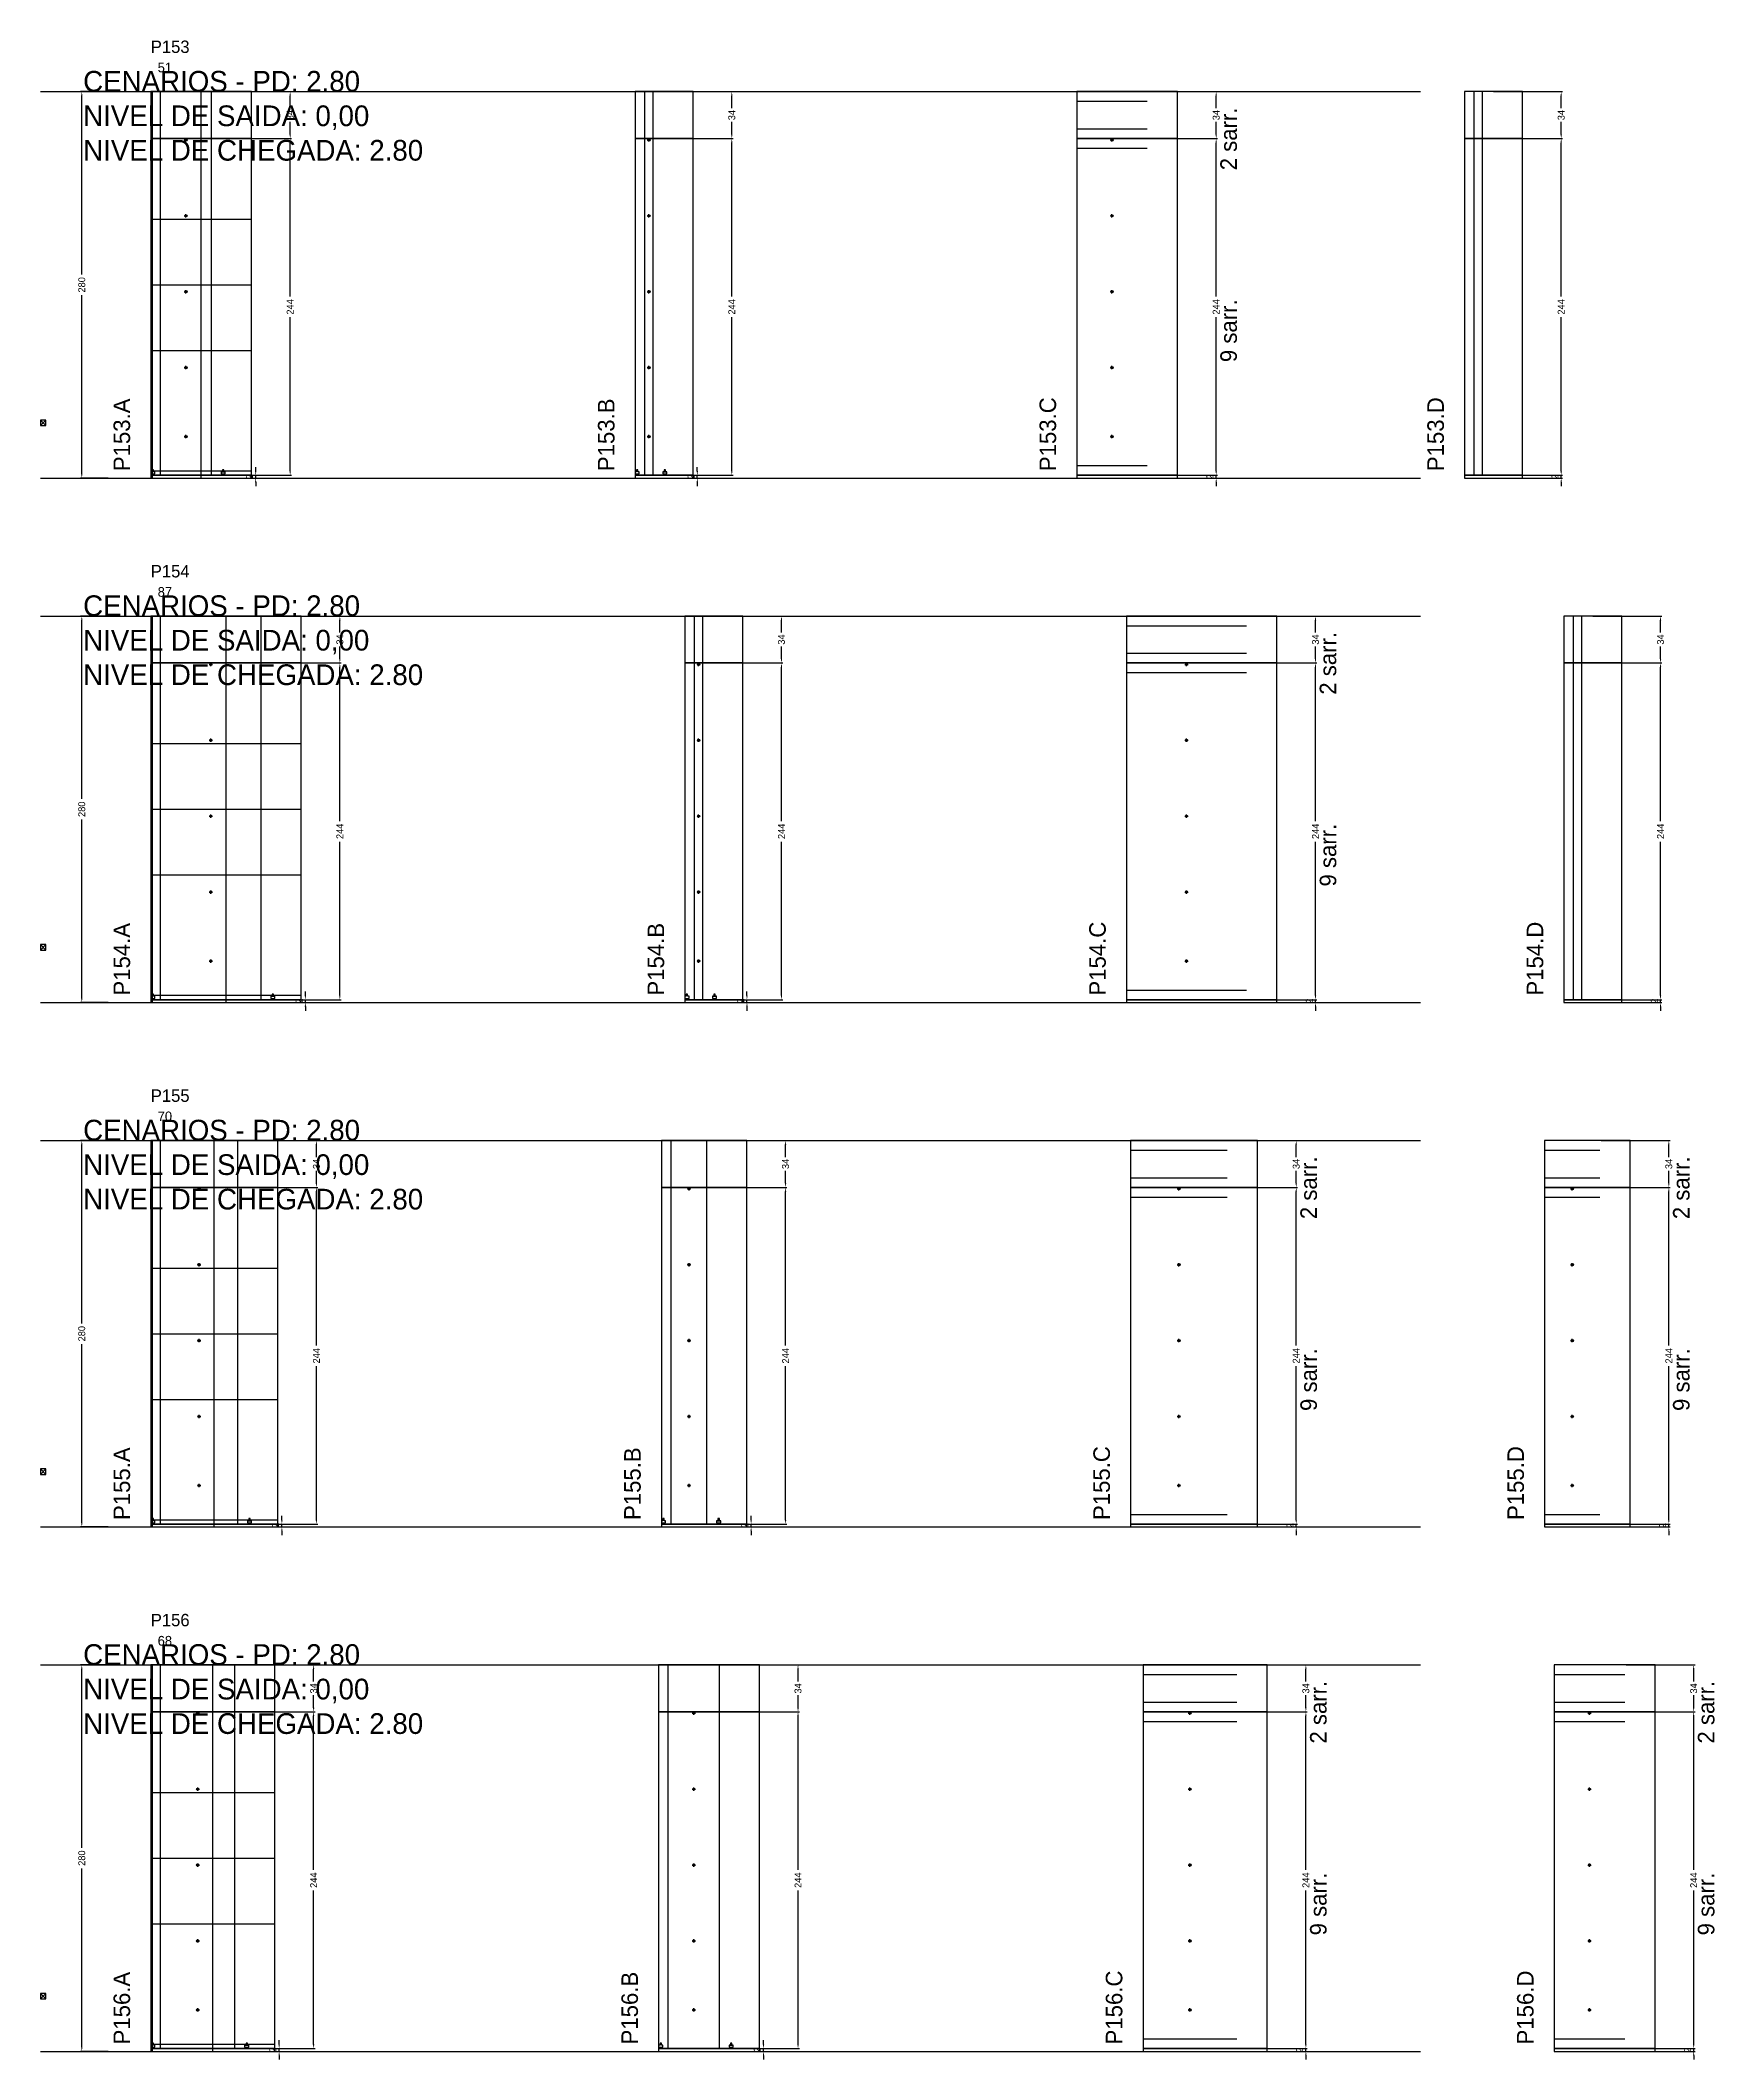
# Model space of a CAD drawing. Header units: centimetres. Extents: x -10500 to 4121, y -45226 to 295.
# Drawn here: x -7000 to -5787, y -39526 to -38063 of the extents above; entities that cross this region are included whole.
import ezdxf

# ---------------------------------------------------------------- set-up
doc = ezdxf.new("R2010")
doc.units = ezdxf.units.CM
doc.linetypes.add('DASHED', pattern=[2, -2])
for name, color, linetype in [('CHAPA', 140, 'Continuous'), ('COTA', 241, 'Continuous'), ('COTAS FURACAO', 16, 'Continuous'), ('Madeira', 30, 'Continuous'), ('MEIO_PONT', 160, 'Continuous'), ('NOMENCLATURA', 7, 'Continuous'), ('Nível', 160, 'Continuous'), ('Painéis', 200, 'Continuous'), ('Perfil Metálico', 150, 'Continuous'), ('SARR_2.2x7', 40, 'Continuous'), ('SARRAFO DE PRESSAO', 200, 'Continuous'), ('texto', 7, 'Continuous'), ('TEXTO_GERAL', 7, 'Continuous')]:
    doc.layers.add(name, color=color, linetype=linetype)
doc.dimstyles.new('PAINEL-NOVA', dxfattribs={"dimtxt": 5, "dimasz": 3, "dimexe": 1, "dimexo": 1, "dimgap": 1, "dimtad": 1, "dimcen": 2.5, "dimazin": 3, "dimtfac": 1, "dimtmove": 0, "dimatfit": 3})

# ---------------------------------------------------------------- blocks, each defined once
blk = doc.blocks.new('_CLOSEDFILLED')
at = {"color": 0, "linetype": 'BYBLOCK'}
blk.add_solid([(-1, 0.16), (0, 0), (-1, -0.16)], dxfattribs=at)
blk = doc.blocks.new('*D2601')
for p, q in [((-6951, -38100), (-6971, -38100)), ((-6970, -38232.5), (-6970, -38103)), ((-6970, -38377), (-6970, -38247.5)), ((-6951, -38380), (-6971, -38380))]:
    blk.add_line(p, q)
at = {"layer": 'Defpoints'}
for p in [(-6950, -38100), (-6970, -38380), (-6950, -38380)]:
    blk.add_point(p, dxfattribs=at)
at = {"layer": 'COTA', "xscale": 3, "yscale": 3}
for p, rotation in [((-6970, -38100), 90), ((-6970, -38380), 270)]:
    blk.add_blockref('_CLOSEDFILLED', p, dxfattribs=dict(at, rotation=rotation))
at = {"layer": 'COTA', "insert": (-6970, -38240), "char_height": 5, "attachment_point": 5, "rotation": 90}
blk.add_mtext('280', dxfattribs=at)
blk = doc.blocks.new('MULDURA')
at = {"layer": 'Paineis'}
for p, q in [((0, 0), (4, 4)), ((4, 0), (0, 4))]:
    blk.add_line(p, q, dxfattribs=at)
blk.add_lwpolyline([(0, 0), (4, 0), (4, 4), (0, 4)], close=True, dxfattribs=at)
blk = doc.blocks.new('*D2603')
for p, q in [((-6868, -38134), (-6818, -38134)), ((-6819, -38248.5), (-6819, -38137)), ((-6819, -38375), (-6819, -38263.5)), ((-6868, -38378), (-6818, -38378))]:
    blk.add_line(p, q)
at = {"layer": 'Defpoints'}
for p in [(-6869, -38134), (-6869, -38378), (-6819, -38378)]:
    blk.add_point(p, dxfattribs=at)
at = {"layer": 'COTA', "xscale": 3, "yscale": 3}
for p, rotation in [((-6819, -38134), 90), ((-6819, -38378), 270)]:
    blk.add_blockref('_CLOSEDFILLED', p, dxfattribs=dict(at, rotation=rotation))
at = {"layer": 'COTA', "insert": (-6819, -38256), "char_height": 5, "attachment_point": 5, "rotation": 90}
blk.add_mtext('244', dxfattribs=at)
blk = doc.blocks.new('*D2604')
for p, q in [((-6868, -38100), (-6818, -38100)), ((-6819, -38112), (-6819, -38103)), ((-6819, -38131), (-6819, -38122)), ((-6868, -38134), (-6818, -38134))]:
    blk.add_line(p, q)
at = {"layer": 'Defpoints'}
for p in [(-6869, -38100), (-6869, -38134), (-6819, -38134)]:
    blk.add_point(p, dxfattribs=at)
at = {"layer": 'COTA', "xscale": 3, "yscale": 3}
for p, rotation in [((-6819, -38100), 90), ((-6819, -38134), 270)]:
    blk.add_blockref('_CLOSEDFILLED', p, dxfattribs=dict(at, rotation=rotation))
at = {"layer": 'COTA', "insert": (-6819, -38117), "char_height": 5, "attachment_point": 5, "rotation": 90}
blk.add_mtext('34', dxfattribs=at)
blk = doc.blocks.new('SLIPTEE')
at = {"layer": 'Paineis'}
blk.add_lwpolyline([(0, 0), (3, 0), (3, 1.5), (2, 1.5), (2, 3), (1, 3), (1, 1.5), (0, 1.5)], close=True, dxfattribs=at)
blk = doc.blocks.new('SLIPTDD')
at = {"layer": 'Paineis'}
blk.add_line((0, 1.5), (3, 1.5), dxfattribs=at)
blk.add_lwpolyline([(0, 0), (3, 0), (3, 1.5), (2, 1.5), (2, 3), (1, 3), (1, 1.5), (0, 1.5)], close=True, dxfattribs=at)
blk = doc.blocks.new('furacao')
at = {"layer": 'COTAS FURACAO'}
for p, q in [((-1.2, 0), (1.2, 0)), ((0, -1.2), (0, 1.2))]:
    blk.add_line(p, q, dxfattribs=at)
blk.add_circle((0, 0), 0.8, dxfattribs=at)
blk = doc.blocks.new('*D2606')
for p, q in [((-6548, -38134), (-6498, -38134)), ((-6499, -38248.5), (-6499, -38137)), ((-6499, -38375), (-6499, -38263.5)), ((-6548, -38378), (-6498, -38378))]:
    blk.add_line(p, q)
at = {"layer": 'Defpoints'}
for p in [(-6549, -38134), (-6549, -38378), (-6499, -38378)]:
    blk.add_point(p, dxfattribs=at)
at = {"layer": 'COTA', "xscale": 3, "yscale": 3}
for p, rotation in [((-6499, -38134), 90), ((-6499, -38378), 270)]:
    blk.add_blockref('_CLOSEDFILLED', p, dxfattribs=dict(at, rotation=rotation))
at = {"layer": 'COTA', "insert": (-6499, -38256), "char_height": 5, "attachment_point": 5, "rotation": 90}
blk.add_mtext('244', dxfattribs=at)
blk = doc.blocks.new('*D2607')
for p, q in [((-6548, -38100), (-6498, -38100)), ((-6499, -38112), (-6499, -38103)), ((-6499, -38131), (-6499, -38122)), ((-6548, -38134), (-6498, -38134))]:
    blk.add_line(p, q)
at = {"layer": 'Defpoints'}
for p in [(-6549, -38100), (-6549, -38134), (-6499, -38134)]:
    blk.add_point(p, dxfattribs=at)
at = {"layer": 'COTA', "xscale": 3, "yscale": 3}
for p, rotation in [((-6499, -38100), 90), ((-6499, -38134), 270)]:
    blk.add_blockref('_CLOSEDFILLED', p, dxfattribs=dict(at, rotation=rotation))
at = {"layer": 'COTA', "insert": (-6499, -38117), "char_height": 5, "attachment_point": 5, "rotation": 90}
blk.add_mtext('34', dxfattribs=at)
blk = doc.blocks.new('*D2609')
for p, q in [((-6197, -38134), (-6147, -38134)), ((-6148, -38248.5), (-6148, -38137)), ((-6148, -38375), (-6148, -38263.5)), ((-6197, -38378), (-6147, -38378))]:
    blk.add_line(p, q)
at = {"layer": 'Defpoints'}
for p in [(-6198, -38134), (-6198, -38378), (-6148, -38378)]:
    blk.add_point(p, dxfattribs=at)
at = {"layer": 'COTA', "xscale": 3, "yscale": 3}
for p, rotation in [((-6148, -38134), 90), ((-6148, -38378), 270)]:
    blk.add_blockref('_CLOSEDFILLED', p, dxfattribs=dict(at, rotation=rotation))
at = {"layer": 'COTA', "insert": (-6148, -38256), "char_height": 5, "attachment_point": 5, "rotation": 90}
blk.add_mtext('244', dxfattribs=at)
blk = doc.blocks.new('*D2610')
for p, q in [((-6197, -38100), (-6147, -38100)), ((-6148, -38112), (-6148, -38103)), ((-6148, -38131), (-6148, -38122)), ((-6197, -38134), (-6147, -38134))]:
    blk.add_line(p, q)
at = {"layer": 'Defpoints'}
for p in [(-6198, -38100), (-6198, -38134), (-6148, -38134)]:
    blk.add_point(p, dxfattribs=at)
at = {"layer": 'COTA', "xscale": 3, "yscale": 3}
for p, rotation in [((-6148, -38100), 90), ((-6148, -38134), 270)]:
    blk.add_blockref('_CLOSEDFILLED', p, dxfattribs=dict(at, rotation=rotation))
at = {"layer": 'COTA', "insert": (-6148, -38117), "char_height": 5, "attachment_point": 5, "rotation": 90}
blk.add_mtext('34', dxfattribs=at)
blk = doc.blocks.new('*D2612')
for p, q in [((-5947, -38134), (-5897, -38134)), ((-5898, -38248.5), (-5898, -38137)), ((-5898, -38375), (-5898, -38263.5)), ((-5947, -38378), (-5897, -38378))]:
    blk.add_line(p, q)
at = {"layer": 'Defpoints'}
for p in [(-5948, -38134), (-5948, -38378), (-5898, -38378)]:
    blk.add_point(p, dxfattribs=at)
at = {"layer": 'COTA', "xscale": 3, "yscale": 3}
for p, rotation in [((-5898, -38134), 90), ((-5898, -38378), 270)]:
    blk.add_blockref('_CLOSEDFILLED', p, dxfattribs=dict(at, rotation=rotation))
at = {"layer": 'COTA', "insert": (-5898, -38256), "char_height": 5, "attachment_point": 5, "rotation": 90}
blk.add_mtext('244', dxfattribs=at)
blk = doc.blocks.new('*D2613')
for p, q in [((-5947, -38100), (-5897, -38100)), ((-5898, -38112), (-5898, -38103)), ((-5898, -38131), (-5898, -38122)), ((-5947, -38134), (-5897, -38134))]:
    blk.add_line(p, q)
at = {"layer": 'Defpoints'}
for p in [(-5948, -38100), (-5948, -38134), (-5898, -38134)]:
    blk.add_point(p, dxfattribs=at)
at = {"layer": 'COTA', "xscale": 3, "yscale": 3}
for p, rotation in [((-5898, -38100), 90), ((-5898, -38134), 270)]:
    blk.add_blockref('_CLOSEDFILLED', p, dxfattribs=dict(at, rotation=rotation))
at = {"layer": 'COTA', "insert": (-5898, -38117), "char_height": 5, "attachment_point": 5, "rotation": 90}
blk.add_mtext('34', dxfattribs=at)
blk = doc.blocks.new('*D2627')
for p, q in [((-6951, -38480), (-6971, -38480)), ((-6970, -38612.5), (-6970, -38483)), ((-6970, -38757), (-6970, -38627.5)), ((-6951, -38760), (-6971, -38760))]:
    blk.add_line(p, q)
at = {"layer": 'Defpoints'}
for p in [(-6950, -38480), (-6970, -38760), (-6950, -38760)]:
    blk.add_point(p, dxfattribs=at)
at = {"layer": 'COTA', "xscale": 3, "yscale": 3}
for p, rotation in [((-6970, -38480), 90), ((-6970, -38760), 270)]:
    blk.add_blockref('_CLOSEDFILLED', p, dxfattribs=dict(at, rotation=rotation))
at = {"layer": 'COTA', "insert": (-6970, -38620), "char_height": 5, "attachment_point": 5, "rotation": 90}
blk.add_mtext('280', dxfattribs=at)
blk = doc.blocks.new('*D2629')
for p, q in [((-6832, -38514), (-6782, -38514)), ((-6783, -38628.5), (-6783, -38517)), ((-6783, -38755), (-6783, -38643.5)), ((-6832, -38758), (-6782, -38758))]:
    blk.add_line(p, q)
at = {"layer": 'Defpoints'}
for p in [(-6833, -38514), (-6833, -38758), (-6783, -38758)]:
    blk.add_point(p, dxfattribs=at)
at = {"layer": 'COTA', "xscale": 3, "yscale": 3}
for p, rotation in [((-6783, -38514), 90), ((-6783, -38758), 270)]:
    blk.add_blockref('_CLOSEDFILLED', p, dxfattribs=dict(at, rotation=rotation))
at = {"layer": 'COTA', "insert": (-6783, -38636), "char_height": 5, "attachment_point": 5, "rotation": 90}
blk.add_mtext('244', dxfattribs=at)
blk = doc.blocks.new('*D2630')
for p, q in [((-6832, -38480), (-6782, -38480)), ((-6783, -38492), (-6783, -38483)), ((-6783, -38511), (-6783, -38502)), ((-6832, -38514), (-6782, -38514))]:
    blk.add_line(p, q)
at = {"layer": 'Defpoints'}
for p in [(-6833, -38480), (-6833, -38514), (-6783, -38514)]:
    blk.add_point(p, dxfattribs=at)
at = {"layer": 'COTA', "xscale": 3, "yscale": 3}
for p, rotation in [((-6783, -38480), 90), ((-6783, -38514), 270)]:
    blk.add_blockref('_CLOSEDFILLED', p, dxfattribs=dict(at, rotation=rotation))
at = {"layer": 'COTA', "insert": (-6783, -38497), "char_height": 5, "attachment_point": 5, "rotation": 90}
blk.add_mtext('34', dxfattribs=at)
blk = doc.blocks.new('*D2632')
for p, q in [((-6512, -38514), (-6462, -38514)), ((-6463, -38628.5), (-6463, -38517)), ((-6463, -38755), (-6463, -38643.5)), ((-6512, -38758), (-6462, -38758))]:
    blk.add_line(p, q)
at = {"layer": 'Defpoints'}
for p in [(-6513, -38514), (-6513, -38758), (-6463, -38758)]:
    blk.add_point(p, dxfattribs=at)
at = {"layer": 'COTA', "xscale": 3, "yscale": 3}
for p, rotation in [((-6463, -38514), 90), ((-6463, -38758), 270)]:
    blk.add_blockref('_CLOSEDFILLED', p, dxfattribs=dict(at, rotation=rotation))
at = {"layer": 'COTA', "insert": (-6463, -38636), "char_height": 5, "attachment_point": 5, "rotation": 90}
blk.add_mtext('244', dxfattribs=at)
blk = doc.blocks.new('*D2633')
for p, q in [((-6512, -38480), (-6462, -38480)), ((-6463, -38492), (-6463, -38483)), ((-6463, -38511), (-6463, -38502)), ((-6512, -38514), (-6462, -38514))]:
    blk.add_line(p, q)
at = {"layer": 'Defpoints'}
for p in [(-6513, -38480), (-6513, -38514), (-6463, -38514)]:
    blk.add_point(p, dxfattribs=at)
at = {"layer": 'COTA', "xscale": 3, "yscale": 3}
for p, rotation in [((-6463, -38480), 90), ((-6463, -38514), 270)]:
    blk.add_blockref('_CLOSEDFILLED', p, dxfattribs=dict(at, rotation=rotation))
at = {"layer": 'COTA', "insert": (-6463, -38497), "char_height": 5, "attachment_point": 5, "rotation": 90}
blk.add_mtext('34', dxfattribs=at)
blk = doc.blocks.new('*D2635')
for p, q in [((-6125, -38514), (-6075, -38514)), ((-6076, -38628.5), (-6076, -38517)), ((-6076, -38755), (-6076, -38643.5)), ((-6125, -38758), (-6075, -38758))]:
    blk.add_line(p, q)
at = {"layer": 'Defpoints'}
for p in [(-6126, -38514), (-6126, -38758), (-6076, -38758)]:
    blk.add_point(p, dxfattribs=at)
at = {"layer": 'COTA', "xscale": 3, "yscale": 3}
for p, rotation in [((-6076, -38514), 90), ((-6076, -38758), 270)]:
    blk.add_blockref('_CLOSEDFILLED', p, dxfattribs=dict(at, rotation=rotation))
at = {"layer": 'COTA', "insert": (-6076, -38636), "char_height": 5, "attachment_point": 5, "rotation": 90}
blk.add_mtext('244', dxfattribs=at)
blk = doc.blocks.new('*D2636')
for p, q in [((-6125, -38480), (-6075, -38480)), ((-6076, -38492), (-6076, -38483)), ((-6076, -38511), (-6076, -38502)), ((-6125, -38514), (-6075, -38514))]:
    blk.add_line(p, q)
at = {"layer": 'Defpoints'}
for p in [(-6126, -38480), (-6126, -38514), (-6076, -38514)]:
    blk.add_point(p, dxfattribs=at)
at = {"layer": 'COTA', "xscale": 3, "yscale": 3}
for p, rotation in [((-6076, -38480), 90), ((-6076, -38514), 270)]:
    blk.add_blockref('_CLOSEDFILLED', p, dxfattribs=dict(at, rotation=rotation))
at = {"layer": 'COTA', "insert": (-6076, -38497), "char_height": 5, "attachment_point": 5, "rotation": 90}
blk.add_mtext('34', dxfattribs=at)
blk = doc.blocks.new('*D2638')
for p, q in [((-5875, -38514), (-5825, -38514)), ((-5826, -38628.5), (-5826, -38517)), ((-5826, -38755), (-5826, -38643.5)), ((-5875, -38758), (-5825, -38758))]:
    blk.add_line(p, q)
at = {"layer": 'Defpoints'}
for p in [(-5876, -38514), (-5876, -38758), (-5826, -38758)]:
    blk.add_point(p, dxfattribs=at)
at = {"layer": 'COTA', "xscale": 3, "yscale": 3}
for p, rotation in [((-5826, -38514), 90), ((-5826, -38758), 270)]:
    blk.add_blockref('_CLOSEDFILLED', p, dxfattribs=dict(at, rotation=rotation))
at = {"layer": 'COTA', "insert": (-5826, -38636), "char_height": 5, "attachment_point": 5, "rotation": 90}
blk.add_mtext('244', dxfattribs=at)
blk = doc.blocks.new('*D2639')
for p, q in [((-5875, -38480), (-5825, -38480)), ((-5826, -38492), (-5826, -38483)), ((-5826, -38511), (-5826, -38502)), ((-5875, -38514), (-5825, -38514))]:
    blk.add_line(p, q)
at = {"layer": 'Defpoints'}
for p in [(-5876, -38480), (-5876, -38514), (-5826, -38514)]:
    blk.add_point(p, dxfattribs=at)
at = {"layer": 'COTA', "xscale": 3, "yscale": 3}
for p, rotation in [((-5826, -38480), 90), ((-5826, -38514), 270)]:
    blk.add_blockref('_CLOSEDFILLED', p, dxfattribs=dict(at, rotation=rotation))
at = {"layer": 'COTA', "insert": (-5826, -38497), "char_height": 5, "attachment_point": 5, "rotation": 90}
blk.add_mtext('34', dxfattribs=at)
blk = doc.blocks.new('*D2653')
for p, q in [((-6951, -38860), (-6971, -38860)), ((-6970, -38992.5), (-6970, -38863)), ((-6970, -39137), (-6970, -39007.5)), ((-6951, -39140), (-6971, -39140))]:
    blk.add_line(p, q)
at = {"layer": 'Defpoints'}
for p in [(-6950, -38860), (-6970, -39140), (-6950, -39140)]:
    blk.add_point(p, dxfattribs=at)
at = {"layer": 'COTA', "xscale": 3, "yscale": 3}
for p, rotation in [((-6970, -38860), 90), ((-6970, -39140), 270)]:
    blk.add_blockref('_CLOSEDFILLED', p, dxfattribs=dict(at, rotation=rotation))
at = {"layer": 'COTA', "insert": (-6970, -39000), "char_height": 5, "attachment_point": 5, "rotation": 90}
blk.add_mtext('280', dxfattribs=at)
blk = doc.blocks.new('*D2655')
for p, q in [((-6849, -38894), (-6799, -38894)), ((-6800, -39008.5), (-6800, -38897)), ((-6800, -39135), (-6800, -39023.5)), ((-6849, -39138), (-6799, -39138))]:
    blk.add_line(p, q)
at = {"layer": 'Defpoints'}
for p in [(-6850, -38894), (-6850, -39138), (-6800, -39138)]:
    blk.add_point(p, dxfattribs=at)
at = {"layer": 'COTA', "xscale": 3, "yscale": 3}
for p, rotation in [((-6800, -38894), 90), ((-6800, -39138), 270)]:
    blk.add_blockref('_CLOSEDFILLED', p, dxfattribs=dict(at, rotation=rotation))
at = {"layer": 'COTA', "insert": (-6800, -39016), "char_height": 5, "attachment_point": 5, "rotation": 90}
blk.add_mtext('244', dxfattribs=at)
blk = doc.blocks.new('*D2656')
for p, q in [((-6849, -38860), (-6799, -38860)), ((-6800, -38872), (-6800, -38863)), ((-6800, -38891), (-6800, -38882)), ((-6849, -38894), (-6799, -38894))]:
    blk.add_line(p, q)
at = {"layer": 'Defpoints'}
for p in [(-6850, -38860), (-6850, -38894), (-6800, -38894)]:
    blk.add_point(p, dxfattribs=at)
at = {"layer": 'COTA', "xscale": 3, "yscale": 3}
for p, rotation in [((-6800, -38860), 90), ((-6800, -38894), 270)]:
    blk.add_blockref('_CLOSEDFILLED', p, dxfattribs=dict(at, rotation=rotation))
at = {"layer": 'COTA', "insert": (-6800, -38877), "char_height": 5, "attachment_point": 5, "rotation": 90}
blk.add_mtext('34', dxfattribs=at)
blk = doc.blocks.new('*D2658')
for p, q in [((-6509, -38894), (-6459, -38894)), ((-6460, -39008.5), (-6460, -38897)), ((-6460, -39135), (-6460, -39023.5)), ((-6509, -39138), (-6459, -39138))]:
    blk.add_line(p, q)
at = {"layer": 'Defpoints'}
for p in [(-6510, -38894), (-6510, -39138), (-6460, -39138)]:
    blk.add_point(p, dxfattribs=at)
at = {"layer": 'COTA', "xscale": 3, "yscale": 3}
for p, rotation in [((-6460, -38894), 90), ((-6460, -39138), 270)]:
    blk.add_blockref('_CLOSEDFILLED', p, dxfattribs=dict(at, rotation=rotation))
at = {"layer": 'COTA', "insert": (-6460, -39016), "char_height": 5, "attachment_point": 5, "rotation": 90}
blk.add_mtext('244', dxfattribs=at)
blk = doc.blocks.new('*D2659')
for p, q in [((-6509, -38860), (-6459, -38860)), ((-6460, -38872), (-6460, -38863)), ((-6460, -38891), (-6460, -38882)), ((-6509, -38894), (-6459, -38894))]:
    blk.add_line(p, q)
at = {"layer": 'Defpoints'}
for p in [(-6510, -38860), (-6510, -38894), (-6460, -38894)]:
    blk.add_point(p, dxfattribs=at)
at = {"layer": 'COTA', "xscale": 3, "yscale": 3}
for p, rotation in [((-6460, -38860), 90), ((-6460, -38894), 270)]:
    blk.add_blockref('_CLOSEDFILLED', p, dxfattribs=dict(at, rotation=rotation))
at = {"layer": 'COTA', "insert": (-6460, -38877), "char_height": 5, "attachment_point": 5, "rotation": 90}
blk.add_mtext('34', dxfattribs=at)
blk = doc.blocks.new('*D2661')
for p, q in [((-6139, -38894), (-6089, -38894)), ((-6090, -39008.5), (-6090, -38897)), ((-6090, -39135), (-6090, -39023.5)), ((-6139, -39138), (-6089, -39138))]:
    blk.add_line(p, q)
at = {"layer": 'Defpoints'}
for p in [(-6140, -38894), (-6140, -39138), (-6090, -39138)]:
    blk.add_point(p, dxfattribs=at)
at = {"layer": 'COTA', "xscale": 3, "yscale": 3}
for p, rotation in [((-6090, -38894), 90), ((-6090, -39138), 270)]:
    blk.add_blockref('_CLOSEDFILLED', p, dxfattribs=dict(at, rotation=rotation))
at = {"layer": 'COTA', "insert": (-6090, -39016), "char_height": 5, "attachment_point": 5, "rotation": 90}
blk.add_mtext('244', dxfattribs=at)
blk = doc.blocks.new('*D2662')
for p, q in [((-6139, -38860), (-6089, -38860)), ((-6090, -38872), (-6090, -38863)), ((-6090, -38891), (-6090, -38882)), ((-6139, -38894), (-6089, -38894))]:
    blk.add_line(p, q)
at = {"layer": 'Defpoints'}
for p in [(-6140, -38860), (-6140, -38894), (-6090, -38894)]:
    blk.add_point(p, dxfattribs=at)
at = {"layer": 'COTA', "xscale": 3, "yscale": 3}
for p, rotation in [((-6090, -38860), 90), ((-6090, -38894), 270)]:
    blk.add_blockref('_CLOSEDFILLED', p, dxfattribs=dict(at, rotation=rotation))
at = {"layer": 'COTA', "insert": (-6090, -38877), "char_height": 5, "attachment_point": 5, "rotation": 90}
blk.add_mtext('34', dxfattribs=at)
blk = doc.blocks.new('*D2664')
for p, q in [((-5869, -38894), (-5819, -38894)), ((-5820, -39008.5), (-5820, -38897)), ((-5820, -39135), (-5820, -39023.5)), ((-5869, -39138), (-5819, -39138))]:
    blk.add_line(p, q)
at = {"layer": 'Defpoints'}
for p in [(-5870, -38894), (-5870, -39138), (-5820, -39138)]:
    blk.add_point(p, dxfattribs=at)
at = {"layer": 'COTA', "xscale": 3, "yscale": 3}
for p, rotation in [((-5820, -38894), 90), ((-5820, -39138), 270)]:
    blk.add_blockref('_CLOSEDFILLED', p, dxfattribs=dict(at, rotation=rotation))
at = {"layer": 'COTA', "insert": (-5820, -39016), "char_height": 5, "attachment_point": 5, "rotation": 90}
blk.add_mtext('244', dxfattribs=at)
blk = doc.blocks.new('*D2665')
for p, q in [((-5869, -38860), (-5819, -38860)), ((-5820, -38872), (-5820, -38863)), ((-5820, -38891), (-5820, -38882)), ((-5869, -38894), (-5819, -38894))]:
    blk.add_line(p, q)
at = {"layer": 'Defpoints'}
for p in [(-5870, -38860), (-5870, -38894), (-5820, -38894)]:
    blk.add_point(p, dxfattribs=at)
at = {"layer": 'COTA', "xscale": 3, "yscale": 3}
for p, rotation in [((-5820, -38860), 90), ((-5820, -38894), 270)]:
    blk.add_blockref('_CLOSEDFILLED', p, dxfattribs=dict(at, rotation=rotation))
at = {"layer": 'COTA', "insert": (-5820, -38877), "char_height": 5, "attachment_point": 5, "rotation": 90}
blk.add_mtext('34', dxfattribs=at)
blk = doc.blocks.new('*D2679')
for p, q in [((-6951, -39240), (-6971, -39240)), ((-6970, -39372.5), (-6970, -39243)), ((-6970, -39517), (-6970, -39387.5)), ((-6951, -39520), (-6971, -39520))]:
    blk.add_line(p, q)
at = {"layer": 'Defpoints'}
for p in [(-6950, -39240), (-6970, -39520), (-6950, -39520)]:
    blk.add_point(p, dxfattribs=at)
at = {"layer": 'COTA', "xscale": 3, "yscale": 3}
for p, rotation in [((-6970, -39240), 90), ((-6970, -39520), 270)]:
    blk.add_blockref('_CLOSEDFILLED', p, dxfattribs=dict(at, rotation=rotation))
at = {"layer": 'COTA', "insert": (-6970, -39380), "char_height": 5, "attachment_point": 5, "rotation": 90}
blk.add_mtext('280', dxfattribs=at)
blk = doc.blocks.new('*D2681')
for p, q in [((-6851, -39274), (-6801, -39274)), ((-6802, -39388.5), (-6802, -39277)), ((-6802, -39515), (-6802, -39403.5)), ((-6851, -39518), (-6801, -39518))]:
    blk.add_line(p, q)
at = {"layer": 'Defpoints'}
for p in [(-6852, -39274), (-6852, -39518), (-6802, -39518)]:
    blk.add_point(p, dxfattribs=at)
at = {"layer": 'COTA', "xscale": 3, "yscale": 3}
for p, rotation in [((-6802, -39274), 90), ((-6802, -39518), 270)]:
    blk.add_blockref('_CLOSEDFILLED', p, dxfattribs=dict(at, rotation=rotation))
at = {"layer": 'COTA', "insert": (-6802, -39396), "char_height": 5, "attachment_point": 5, "rotation": 90}
blk.add_mtext('244', dxfattribs=at)
blk = doc.blocks.new('*D2682')
for p, q in [((-6851, -39240), (-6801, -39240)), ((-6802, -39252), (-6802, -39243)), ((-6802, -39271), (-6802, -39262)), ((-6851, -39274), (-6801, -39274))]:
    blk.add_line(p, q)
at = {"layer": 'Defpoints'}
for p in [(-6852, -39240), (-6852, -39274), (-6802, -39274)]:
    blk.add_point(p, dxfattribs=at)
at = {"layer": 'COTA', "xscale": 3, "yscale": 3}
for p, rotation in [((-6802, -39240), 90), ((-6802, -39274), 270)]:
    blk.add_blockref('_CLOSEDFILLED', p, dxfattribs=dict(at, rotation=rotation))
at = {"layer": 'COTA', "insert": (-6802, -39257), "char_height": 5, "attachment_point": 5, "rotation": 90}
blk.add_mtext('34', dxfattribs=at)
blk = doc.blocks.new('*D2684')
for p, q in [((-6500, -39274), (-6450, -39274)), ((-6451, -39388.5), (-6451, -39277)), ((-6451, -39515), (-6451, -39403.5)), ((-6500, -39518), (-6450, -39518))]:
    blk.add_line(p, q)
at = {"layer": 'Defpoints'}
for p in [(-6501, -39274), (-6501, -39518), (-6451, -39518)]:
    blk.add_point(p, dxfattribs=at)
at = {"layer": 'COTA', "xscale": 3, "yscale": 3}
for p, rotation in [((-6451, -39274), 90), ((-6451, -39518), 270)]:
    blk.add_blockref('_CLOSEDFILLED', p, dxfattribs=dict(at, rotation=rotation))
at = {"layer": 'COTA', "insert": (-6451, -39396), "char_height": 5, "attachment_point": 5, "rotation": 90}
blk.add_mtext('244', dxfattribs=at)
blk = doc.blocks.new('*D2685')
for p, q in [((-6500, -39240), (-6450, -39240)), ((-6451, -39252), (-6451, -39243)), ((-6451, -39271), (-6451, -39262)), ((-6500, -39274), (-6450, -39274))]:
    blk.add_line(p, q)
at = {"layer": 'Defpoints'}
for p in [(-6501, -39240), (-6501, -39274), (-6451, -39274)]:
    blk.add_point(p, dxfattribs=at)
at = {"layer": 'COTA', "xscale": 3, "yscale": 3}
for p, rotation in [((-6451, -39240), 90), ((-6451, -39274), 270)]:
    blk.add_blockref('_CLOSEDFILLED', p, dxfattribs=dict(at, rotation=rotation))
at = {"layer": 'COTA', "insert": (-6451, -39257), "char_height": 5, "attachment_point": 5, "rotation": 90}
blk.add_mtext('34', dxfattribs=at)
blk = doc.blocks.new('*D2687')
for p, q in [((-6132, -39274), (-6082, -39274)), ((-6083, -39388.5), (-6083, -39277)), ((-6083, -39515), (-6083, -39403.5)), ((-6132, -39518), (-6082, -39518))]:
    blk.add_line(p, q)
at = {"layer": 'Defpoints'}
for p in [(-6133, -39274), (-6133, -39518), (-6083, -39518)]:
    blk.add_point(p, dxfattribs=at)
at = {"layer": 'COTA', "xscale": 3, "yscale": 3}
for p, rotation in [((-6083, -39274), 90), ((-6083, -39518), 270)]:
    blk.add_blockref('_CLOSEDFILLED', p, dxfattribs=dict(at, rotation=rotation))
at = {"layer": 'COTA', "insert": (-6083, -39396), "char_height": 5, "attachment_point": 5, "rotation": 90}
blk.add_mtext('244', dxfattribs=at)
blk = doc.blocks.new('*D2688')
for p, q in [((-6132, -39240), (-6082, -39240)), ((-6083, -39252), (-6083, -39243)), ((-6083, -39271), (-6083, -39262)), ((-6132, -39274), (-6082, -39274))]:
    blk.add_line(p, q)
at = {"layer": 'Defpoints'}
for p in [(-6133, -39240), (-6133, -39274), (-6083, -39274)]:
    blk.add_point(p, dxfattribs=at)
at = {"layer": 'COTA', "xscale": 3, "yscale": 3}
for p, rotation in [((-6083, -39240), 90), ((-6083, -39274), 270)]:
    blk.add_blockref('_CLOSEDFILLED', p, dxfattribs=dict(at, rotation=rotation))
at = {"layer": 'COTA', "insert": (-6083, -39257), "char_height": 5, "attachment_point": 5, "rotation": 90}
blk.add_mtext('34', dxfattribs=at)
blk = doc.blocks.new('*D2690')
for p, q in [((-5851, -39274), (-5801, -39274)), ((-5802, -39388.5), (-5802, -39277)), ((-5802, -39515), (-5802, -39403.5)), ((-5851, -39518), (-5801, -39518))]:
    blk.add_line(p, q)
at = {"layer": 'Defpoints'}
for p in [(-5852, -39274), (-5852, -39518), (-5802, -39518)]:
    blk.add_point(p, dxfattribs=at)
at = {"layer": 'COTA', "xscale": 3, "yscale": 3}
for p, rotation in [((-5802, -39274), 90), ((-5802, -39518), 270)]:
    blk.add_blockref('_CLOSEDFILLED', p, dxfattribs=dict(at, rotation=rotation))
at = {"layer": 'COTA', "insert": (-5802, -39396), "char_height": 5, "attachment_point": 5, "rotation": 90}
blk.add_mtext('244', dxfattribs=at)
blk = doc.blocks.new('*D2691')
for p, q in [((-5851, -39240), (-5801, -39240)), ((-5802, -39252), (-5802, -39243)), ((-5802, -39271), (-5802, -39262)), ((-5851, -39274), (-5801, -39274))]:
    blk.add_line(p, q)
at = {"layer": 'Defpoints'}
for p in [(-5852, -39240), (-5852, -39274), (-5802, -39274)]:
    blk.add_point(p, dxfattribs=at)
at = {"layer": 'COTA', "xscale": 3, "yscale": 3}
for p, rotation in [((-5802, -39240), 90), ((-5802, -39274), 270)]:
    blk.add_blockref('_CLOSEDFILLED', p, dxfattribs=dict(at, rotation=rotation))
at = {"layer": 'COTA', "insert": (-5802, -39257), "char_height": 5, "attachment_point": 5, "rotation": 90}
blk.add_mtext('34', dxfattribs=at)

msp = doc.modelspace()

# ---------------------------------------------------------------- linework, layer by layer
at = {"layer": 'CHAPA'}
for points in [[(-6920, -38380), (-6918.8, -38380), (-6918.8, -38100), (-6920, -38100)], [(-6920, -38760), (-6918.8, -38760), (-6918.8, -38480), (-6920, -38480)], [(-6920, -39140), (-6918.8, -39140), (-6918.8, -38860), (-6920, -38860)], [(-6920, -39520), (-6918.8, -39520), (-6918.8, -39240), (-6920, -39240)]]:
    msp.add_lwpolyline(points, close=True, dxfattribs=at)
at = {"layer": 'Madeira'}
for points in [[(-6920, -38192.4), (-6847, -38192.4)], [(-6920, -38287.6), (-6847, -38287.6)], [(-6920, -38572.4), (-6811, -38572.4)], [(-6920, -38667.6), (-6811, -38667.6)], [(-6920, -38952.4), (-6828, -38952.4)], [(-6920, -39047.6), (-6828, -39047.6)], [(-6920, -39332.4), (-6830, -39332.4)], [(-6920, -39427.6), (-6830, -39427.6)]]:
    msp.add_lwpolyline(points, dxfattribs=at)
at = {"layer": 'MEIO_PONT'}
for points in [[(-6920, -38240), (-6847, -38240)], [(-6920, -38620), (-6811, -38620)], [(-6920, -39000), (-6828, -39000)], [(-6920, -39380), (-6830, -39380)]]:
    msp.add_lwpolyline(points, dxfattribs=at)
at = {"layer": 'Nível', "linetype": 'DASHED'}
for points in [[(-7000, -38100), (-6000, -38100)], [(-7000, -38380), (-6000, -38380)], [(-7000, -38480), (-6000, -38480)], [(-7000, -38760), (-6000, -38760)], [(-7000, -38860), (-6000, -38860)], [(-7000, -39140), (-6000, -39140)], [(-7000, -39240), (-6000, -39240)], [(-7000, -39520), (-6000, -39520)]]:
    msp.add_lwpolyline(points, dxfattribs=at)
at = {"layer": 'Painéis'}
for points in [[(-6920, -38134), (-6847, -38134), (-6847, -38100), (-6920, -38100)], [(-6920, -38380), (-6847, -38380), (-6847, -38100), (-6920, -38100)], [(-6569, -38134), (-6527, -38134), (-6527, -38100), (-6569, -38100)], [(-6249, -38134), (-6176, -38134), (-6176, -38100), (-6249, -38100)], [(-5968, -38134), (-5926, -38134), (-5926, -38100), (-5968, -38100)], [(-6920, -38378), (-6847, -38378), (-6847, -38134), (-6920, -38134)], [(-6569, -38378), (-6527, -38378), (-6527, -38134), (-6569, -38134)], [(-6249, -38378), (-6176, -38378), (-6176, -38134), (-6249, -38134)], [(-5968, -38378), (-5926, -38378), (-5926, -38134), (-5968, -38134)], [(-6920, -38380), (-6847, -38380), (-6847, -38378), (-6920, -38378)], [(-6569, -38380), (-6527, -38380), (-6527, -38378), (-6569, -38378)], [(-6249, -38380), (-6176, -38380), (-6176, -38378), (-6249, -38378)], [(-5968, -38380), (-5926, -38380), (-5926, -38378), (-5968, -38378)], [(-6920, -38514), (-6811, -38514), (-6811, -38480), (-6920, -38480)], [(-6920, -38760), (-6811, -38760), (-6811, -38480), (-6920, -38480)], [(-6533, -38514), (-6491, -38514), (-6491, -38480), (-6533, -38480)], [(-6213, -38514), (-6104, -38514), (-6104, -38480), (-6213, -38480)], [(-5896, -38514), (-5854, -38514), (-5854, -38480), (-5896, -38480)], [(-6920, -38758), (-6811, -38758), (-6811, -38514), (-6920, -38514)], [(-6533, -38758), (-6491, -38758), (-6491, -38514), (-6533, -38514)], [(-6213, -38758), (-6104, -38758), (-6104, -38514), (-6213, -38514)], [(-5896, -38758), (-5854, -38758), (-5854, -38514), (-5896, -38514)], [(-6920, -38760), (-6811, -38760), (-6811, -38758), (-6920, -38758)], [(-6533, -38760), (-6491, -38760), (-6491, -38758), (-6533, -38758)], [(-6213, -38760), (-6104, -38760), (-6104, -38758), (-6213, -38758)], [(-5896, -38760), (-5854, -38760), (-5854, -38758), (-5896, -38758)], [(-6920, -38894), (-6828, -38894), (-6828, -38860), (-6920, -38860)], [(-6920, -39140), (-6828, -39140), (-6828, -38860), (-6920, -38860)], [(-6550, -38894), (-6488, -38894), (-6488, -38860), (-6550, -38860)], [(-6210, -38894), (-6118, -38894), (-6118, -38860), (-6210, -38860)], [(-5910, -38894), (-5848, -38894), (-5848, -38860), (-5910, -38860)], [(-6920, -39138), (-6828, -39138), (-6828, -38894), (-6920, -38894)], [(-6550, -39138), (-6488, -39138), (-6488, -38894), (-6550, -38894)], [(-6210, -39138), (-6118, -39138), (-6118, -38894), (-6210, -38894)], [(-5910, -39138), (-5848, -39138), (-5848, -38894), (-5910, -38894)], [(-6920, -39140), (-6828, -39140), (-6828, -39138), (-6920, -39138)], [(-6550, -39140), (-6488, -39140), (-6488, -39138), (-6550, -39138)], [(-6210, -39140), (-6118, -39140), (-6118, -39138), (-6210, -39138)], [(-5910, -39140), (-5848, -39140), (-5848, -39138), (-5910, -39138)], [(-6920, -39274), (-6830, -39274), (-6830, -39240), (-6920, -39240)], [(-6920, -39520), (-6830, -39520), (-6830, -39240), (-6920, -39240)], [(-6552, -39274), (-6479, -39274), (-6479, -39240), (-6552, -39240)], [(-6201, -39274), (-6111, -39274), (-6111, -39240), (-6201, -39240)], [(-5903, -39274), (-5830, -39274), (-5830, -39240), (-5903, -39240)], [(-6920, -39518), (-6830, -39518), (-6830, -39274), (-6920, -39274)], [(-6552, -39518), (-6479, -39518), (-6479, -39274), (-6552, -39274)], [(-6201, -39518), (-6111, -39518), (-6111, -39274), (-6201, -39274)], [(-5903, -39518), (-5830, -39518), (-5830, -39274), (-5903, -39274)], [(-6920, -39520), (-6830, -39520), (-6830, -39518), (-6920, -39518)], [(-6552, -39520), (-6479, -39520), (-6479, -39518), (-6552, -39518)], [(-6201, -39520), (-6111, -39520), (-6111, -39518), (-6201, -39518)], [(-5903, -39520), (-5830, -39520), (-5830, -39518), (-5903, -39518)]]:
    msp.add_lwpolyline(points, close=True, dxfattribs=at)
at = {"layer": 'Perfil Metálico'}
for p, q in [((-6883.5, -38380), (-6883.5, -38100)), ((-6865.5, -38760), (-6865.5, -38480)), ((-6874, -39140), (-6874, -38860)), ((-6875, -39520), (-6875, -39240))]:
    msp.add_line(p, q, dxfattribs=at)
at = {"layer": 'SARR_2.2x7'}
for points in [[(-6913, -38134), (-6913, -38100)], [(-6876, -38134), (-6876, -38100)], [(-6562, -38134), (-6562, -38100)], [(-6556, -38134), (-6556, -38100)], [(-5961, -38134), (-5961, -38100)], [(-5955, -38134), (-5955, -38100)], [(-6249, -38107), (-6198, -38107)], [(-6249, -38127), (-6198, -38127)], [(-6249, -38141), (-6198, -38141)], [(-6249, -38371), (-6198, -38371)], [(-6913, -38514), (-6913, -38480)], [(-6840, -38514), (-6840, -38480)], [(-6526, -38514), (-6526, -38480)], [(-6520, -38514), (-6520, -38480)], [(-5889, -38514), (-5889, -38480)], [(-5883, -38514), (-5883, -38480)], [(-6213, -38487), (-6126, -38487)], [(-6213, -38507), (-6126, -38507)], [(-6213, -38521), (-6126, -38521)], [(-6213, -38751), (-6126, -38751)], [(-6913, -38894), (-6913, -38860)], [(-6857, -38894), (-6857, -38860)], [(-6543, -38894), (-6543, -38860)], [(-6517, -38894), (-6517, -38860)], [(-6210, -38867), (-6140, -38867)], [(-5910, -38867), (-5870, -38867)], [(-6210, -38887), (-6140, -38887)], [(-5910, -38887), (-5870, -38887)], [(-6210, -38901), (-6140, -38901)], [(-5910, -38901), (-5870, -38901)], [(-6210, -39131), (-6140, -39131)], [(-5910, -39131), (-5870, -39131)], [(-6913, -39274), (-6913, -39240)], [(-6859, -39274), (-6859, -39240)], [(-6545, -39274), (-6545, -39240)], [(-6508, -39274), (-6508, -39240)], [(-6201, -39247), (-6133, -39247)], [(-5903, -39247), (-5852, -39247)], [(-6201, -39267), (-6133, -39267)], [(-5903, -39267), (-5852, -39267)], [(-6201, -39281), (-6133, -39281)], [(-5903, -39281), (-5852, -39281)], [(-6201, -39511), (-6133, -39511)], [(-5903, -39511), (-5852, -39511)]]:
    msp.add_lwpolyline(points, dxfattribs=at)
at = {"layer": 'SARR_2.2x7', "linetype": 'DASHED'}
for points in [[(-6913, -38378), (-6913, -38134)], [(-6876, -38378), (-6876, -38134)], [(-6562, -38378), (-6562, -38134)], [(-6556, -38378), (-6556, -38134)], [(-5961, -38378), (-5961, -38134)], [(-5955, -38378), (-5955, -38134)], [(-6913, -38758), (-6913, -38514)], [(-6840, -38758), (-6840, -38514)], [(-6526, -38758), (-6526, -38514)], [(-6520, -38758), (-6520, -38514)], [(-5889, -38758), (-5889, -38514)], [(-5883, -38758), (-5883, -38514)], [(-6913, -39138), (-6913, -38894)], [(-6857, -39138), (-6857, -38894)], [(-6543, -39138), (-6543, -38894)], [(-6517, -39138), (-6517, -38894)], [(-6913, -39518), (-6913, -39274)], [(-6859, -39518), (-6859, -39274)], [(-6545, -39518), (-6545, -39274)], [(-6508, -39518), (-6508, -39274)]]:
    msp.add_lwpolyline(points, dxfattribs=at)
at = {"layer": 'SARRAFO DE PRESSAO'}
for points in [[(-6920, -38380), (-6847, -38380), (-6847, -38375), (-6920, -38375)], [(-6920, -38760), (-6811, -38760), (-6811, -38755), (-6920, -38755)], [(-6920, -39140), (-6828, -39140), (-6828, -39135), (-6920, -39135)], [(-6920, -39520), (-6830, -39520), (-6830, -39515), (-6920, -39515)]]:
    msp.add_lwpolyline(points, close=True, dxfattribs=at)

# ---------------------------------------------------------------- block references
at = {"layer": 'COTA'}
for name, p in [('furacao', (-6894.5, -38135)), ('furacao', (-6559, -38135)), ('furacao', (-6223.5, -38135)), ('furacao', (-6894.5, -38190)), ('furacao', (-6559, -38190)), ('furacao', (-6223.5, -38190)), ('furacao', (-6894.5, -38245)), ('furacao', (-6559, -38245)), ('furacao', (-6223.5, -38245)), ('furacao', (-6894.5, -38300)), ('furacao', (-6559, -38300)), ('furacao', (-6223.5, -38300)), ('MULDURA', (-7000, -38342)), ('furacao', (-6894.5, -38350)), ('furacao', (-6559, -38350)), ('furacao', (-6223.5, -38350)), ('SLIPTEE', (-6920, -38377)), ('SLIPTDD', (-6869, -38377)), ('SLIPTEE', (-6569, -38377)), ('SLIPTDD', (-6549, -38377)), ('furacao', (-6876.5, -38515)), ('furacao', (-6523, -38515)), ('furacao', (-6169.5, -38515)), ('furacao', (-6876.5, -38570)), ('furacao', (-6523, -38570)), ('furacao', (-6169.5, -38570)), ('furacao', (-6876.5, -38625)), ('furacao', (-6523, -38625)), ('furacao', (-6169.5, -38625)), ('furacao', (-6876.5, -38680)), ('furacao', (-6523, -38680)), ('furacao', (-6169.5, -38680)), ('MULDURA', (-7000, -38722)), ('furacao', (-6876.5, -38730)), ('furacao', (-6523, -38730)), ('furacao', (-6169.5, -38730)), ('SLIPTEE', (-6920, -38757)), ('SLIPTDD', (-6833, -38757)), ('SLIPTEE', (-6533, -38757)), ('SLIPTDD', (-6513, -38757)), ('furacao', (-6885, -38895)), ('furacao', (-6530, -38895)), ('furacao', (-6175, -38895)), ('furacao', (-5890, -38895)), ('furacao', (-6885, -38950)), ('furacao', (-6530, -38950)), ('furacao', (-6175, -38950)), ('furacao', (-5890, -38950)), ('furacao', (-6885, -39005)), ('furacao', (-6530, -39005)), ('furacao', (-6175, -39005)), ('furacao', (-5890, -39005)), ('furacao', (-6885, -39060)), ('furacao', (-6530, -39060)), ('furacao', (-6175, -39060)), ('furacao', (-5890, -39060)), ('MULDURA', (-7000, -39102)), ('furacao', (-6885, -39110)), ('furacao', (-6530, -39110)), ('furacao', (-6175, -39110)), ('furacao', (-5890, -39110)), ('SLIPTEE', (-6920, -39137)), ('SLIPTDD', (-6850, -39137)), ('SLIPTEE', (-6550, -39137)), ('SLIPTDD', (-6510, -39137)), ('furacao', (-6886, -39275)), ('furacao', (-6526.5, -39275)), ('furacao', (-6167, -39275)), ('furacao', (-5877.5, -39275)), ('furacao', (-6886, -39330)), ('furacao', (-6526.5, -39330)), ('furacao', (-6167, -39330)), ('furacao', (-5877.5, -39330)), ('furacao', (-6886, -39385)), ('furacao', (-6526.5, -39385)), ('furacao', (-6167, -39385)), ('furacao', (-5877.5, -39385)), ('furacao', (-6886, -39440)), ('furacao', (-6526.5, -39440)), ('furacao', (-6167, -39440)), ('furacao', (-5877.5, -39440)), ('MULDURA', (-7000, -39482)), ('furacao', (-6886, -39490)), ('furacao', (-6526.5, -39490)), ('furacao', (-6167, -39490)), ('furacao', (-5877.5, -39490)), ('SLIPTEE', (-6920, -39517)), ('SLIPTDD', (-6852, -39517)), ('SLIPTEE', (-6552, -39517)), ('SLIPTDD', (-6501, -39517))]:
    msp.add_blockref(name, p, dxfattribs=at)

# ---------------------------------------------------------------- texts
at = {"layer": 'NOMENCLATURA'}
for s, p in [('CENARIOS - PD: 2.80', (-6969, -38100)), ('NIVEL DE SAIDA: 0,00', (-6969, -38125)), ('NIVEL DE CHEGADA: 2.80', (-6969, -38150)), ('CENARIOS - PD: 2.80', (-6969, -38480)), ('NIVEL DE SAIDA: 0,00', (-6969, -38505)), ('NIVEL DE CHEGADA: 2.80', (-6969, -38530)), ('CENARIOS - PD: 2.80', (-6969, -38860)), ('NIVEL DE SAIDA: 0,00', (-6969, -38885)), ('NIVEL DE CHEGADA: 2.80', (-6969, -38910)), ('CENARIOS - PD: 2.80', (-6969, -39240)), ('NIVEL DE SAIDA: 0,00', (-6969, -39265)), ('NIVEL DE CHEGADA: 2.80', (-6969, -39290))]:
    msp.add_text(s, height=15, dxfattribs=at).set_placement(p)
for s, p in [('2 sarr.', (-6133, -38157)), ('9 sarr.', (-6133, -38296)), ('P153.A', (-6935, -38375)), ('P153.B', (-6584, -38375)), ('P153.C', (-6264, -38375)), ('P153.D', (-5983, -38375)), ('2 sarr.', (-6061, -38537)), ('9 sarr.', (-6061, -38676)), ('P154.A', (-6935, -38755)), ('P154.B', (-6548, -38755)), ('P154.C', (-6228, -38755)), ('P154.D', (-5911, -38755)), ('2 sarr.', (-6075, -38917)), ('2 sarr.', (-5805, -38917)), ('9 sarr.', (-6075, -39056)), ('9 sarr.', (-5805, -39056)), ('P155.A', (-6935, -39135)), ('P155.B', (-6565, -39135)), ('P155.C', (-6225, -39135)), ('P155.D', (-5925, -39135)), ('2 sarr.', (-6068, -39297)), ('2 sarr.', (-5787, -39297)), ('9 sarr.', (-6068, -39436)), ('9 sarr.', (-5787, -39436)), ('P156.A', (-6935, -39515)), ('P156.B', (-6567, -39515)), ('P156.C', (-6216, -39515)), ('P156.D', (-5918, -39515))]:
    msp.add_text(s, height=12, rotation=90, dxfattribs=at).set_placement(p)
at = {"layer": 'texto'}
for s, p in [('51', (-6915, -38086)), ('87', (-6915, -38466)), ('70', (-6915, -38846)), ('68', (-6915, -39226))]:
    msp.add_text(s, height=7, dxfattribs=at).set_placement(p)
at = {"layer": 'TEXTO_GERAL'}
for s, p in [('P153', (-6920, -38072)), ('P154', (-6920, -38452)), ('P155', (-6920, -38832)), ('P156', (-6920, -39212))]:
    msp.add_text(s, height=9, dxfattribs=at).set_placement(p)

# ---------------------------------------------------------------- dimensions: what is measured, and where the dimension line sits
at = {"layer": 'COTA'}
for base, p1, p2, picture, middle in [((-6970, -38380), (-6950, -38380), (-6950, -38100), '*D2601', (-6970, -38240)), ((-6819, -38134), (-6869, -38134), (-6869, -38100), '*D2604', (-6819, -38117)), ((-6499, -38134), (-6549, -38134), (-6549, -38100), '*D2607', (-6499, -38117)), ((-6148, -38134), (-6198, -38134), (-6198, -38100), '*D2610', (-6148, -38117)), ((-5898, -38134), (-5948, -38134), (-5948, -38100), '*D2613', (-5898, -38117)), ((-6819, -38378), (-6869, -38378), (-6869, -38134), '*D2603', (-6819, -38256)), ((-6499, -38378), (-6549, -38378), (-6549, -38134), '*D2606', (-6499, -38256)), ((-6148, -38378), (-6198, -38378), (-6198, -38134), '*D2609', (-6148, -38256)), ((-5898, -38378), (-5948, -38378), (-5948, -38134), '*D2612', (-5898, -38256)), ((-6970, -38760), (-6950, -38760), (-6950, -38480), '*D2627', (-6970, -38620)), ((-6783, -38514), (-6833, -38514), (-6833, -38480), '*D2630', (-6783, -38497)), ((-6463, -38514), (-6513, -38514), (-6513, -38480), '*D2633', (-6463, -38497)), ((-6076, -38514), (-6126, -38514), (-6126, -38480), '*D2636', (-6076, -38497)), ((-5826, -38514), (-5876, -38514), (-5876, -38480), '*D2639', (-5826, -38497)), ((-6783, -38758), (-6833, -38758), (-6833, -38514), '*D2629', (-6783, -38636)), ((-6463, -38758), (-6513, -38758), (-6513, -38514), '*D2632', (-6463, -38636)), ((-6076, -38758), (-6126, -38758), (-6126, -38514), '*D2635', (-6076, -38636)), ((-5826, -38758), (-5876, -38758), (-5876, -38514), '*D2638', (-5826, -38636)), ((-6970, -39140), (-6950, -39140), (-6950, -38860), '*D2653', (-6970, -39000)), ((-6800, -38894), (-6850, -38894), (-6850, -38860), '*D2656', (-6800, -38877)), ((-6460, -38894), (-6510, -38894), (-6510, -38860), '*D2659', (-6460, -38877)), ((-6090, -38894), (-6140, -38894), (-6140, -38860), '*D2662', (-6090, -38877)), ((-5820, -38894), (-5870, -38894), (-5870, -38860), '*D2665', (-5820, -38877)), ((-6800, -39138), (-6850, -39138), (-6850, -38894), '*D2655', (-6800, -39016)), ((-6460, -39138), (-6510, -39138), (-6510, -38894), '*D2658', (-6460, -39016)), ((-6090, -39138), (-6140, -39138), (-6140, -38894), '*D2661', (-6090, -39016)), ((-5820, -39138), (-5870, -39138), (-5870, -38894), '*D2664', (-5820, -39016)), ((-6970, -39520), (-6950, -39520), (-6950, -39240), '*D2679', (-6970, -39380)), ((-6802, -39274), (-6852, -39274), (-6852, -39240), '*D2682', (-6802, -39257)), ((-6451, -39274), (-6501, -39274), (-6501, -39240), '*D2685', (-6451, -39257)), ((-6083, -39274), (-6133, -39274), (-6133, -39240), '*D2688', (-6083, -39257)), ((-5802, -39274), (-5852, -39274), (-5852, -39240), '*D2691', (-5802, -39257)), ((-6802, -39518), (-6852, -39518), (-6852, -39274), '*D2681', (-6802, -39396)), ((-6451, -39518), (-6501, -39518), (-6501, -39274), '*D2684', (-6451, -39396)), ((-6083, -39518), (-6133, -39518), (-6133, -39274), '*D2687', (-6083, -39396)), ((-5802, -39518), (-5852, -39518), (-5852, -39274), '*D2690', (-5802, -39396))]:
    dim = msp.add_linear_dim(base=base, p1=p1, p2=p2, angle=90, dimstyle='PAINEL-NOVA', dxfattribs=at)
    dim.commit()
    dim.dimension.update_dxf_attribs({"geometry": picture, "text_midpoint": middle})
for base, p1, p2 in [((-6844, -38380), (-6869, -38380), (-6869, -38378)), ((-6524, -38380), (-6549, -38380), (-6549, -38378)), ((-6148, -38380), (-6198, -38380), (-6198, -38378)), ((-5898, -38380), (-5948, -38380), (-5948, -38378)), ((-6808, -38760), (-6833, -38760), (-6833, -38758)), ((-6488, -38760), (-6513, -38760), (-6513, -38758)), ((-6076, -38760), (-6126, -38760), (-6126, -38758)), ((-5826, -38760), (-5876, -38760), (-5876, -38758)), ((-6825, -39140), (-6850, -39140), (-6850, -39138)), ((-6485, -39140), (-6510, -39140), (-6510, -39138)), ((-6090, -39140), (-6140, -39140), (-6140, -39138)), ((-5820, -39140), (-5870, -39140), (-5870, -39138)), ((-6827, -39520), (-6852, -39520), (-6852, -39518)), ((-6476, -39520), (-6501, -39520), (-6501, -39518)), ((-6083, -39520), (-6133, -39520), (-6133, -39518)), ((-5802, -39520), (-5852, -39520), (-5852, -39518))]:
    msp.add_linear_dim(base=base, p1=p1, p2=p2, angle=90, dimstyle='PAINEL-NOVA', dxfattribs=at).render()

doc.saveas('drawing.dxf')
